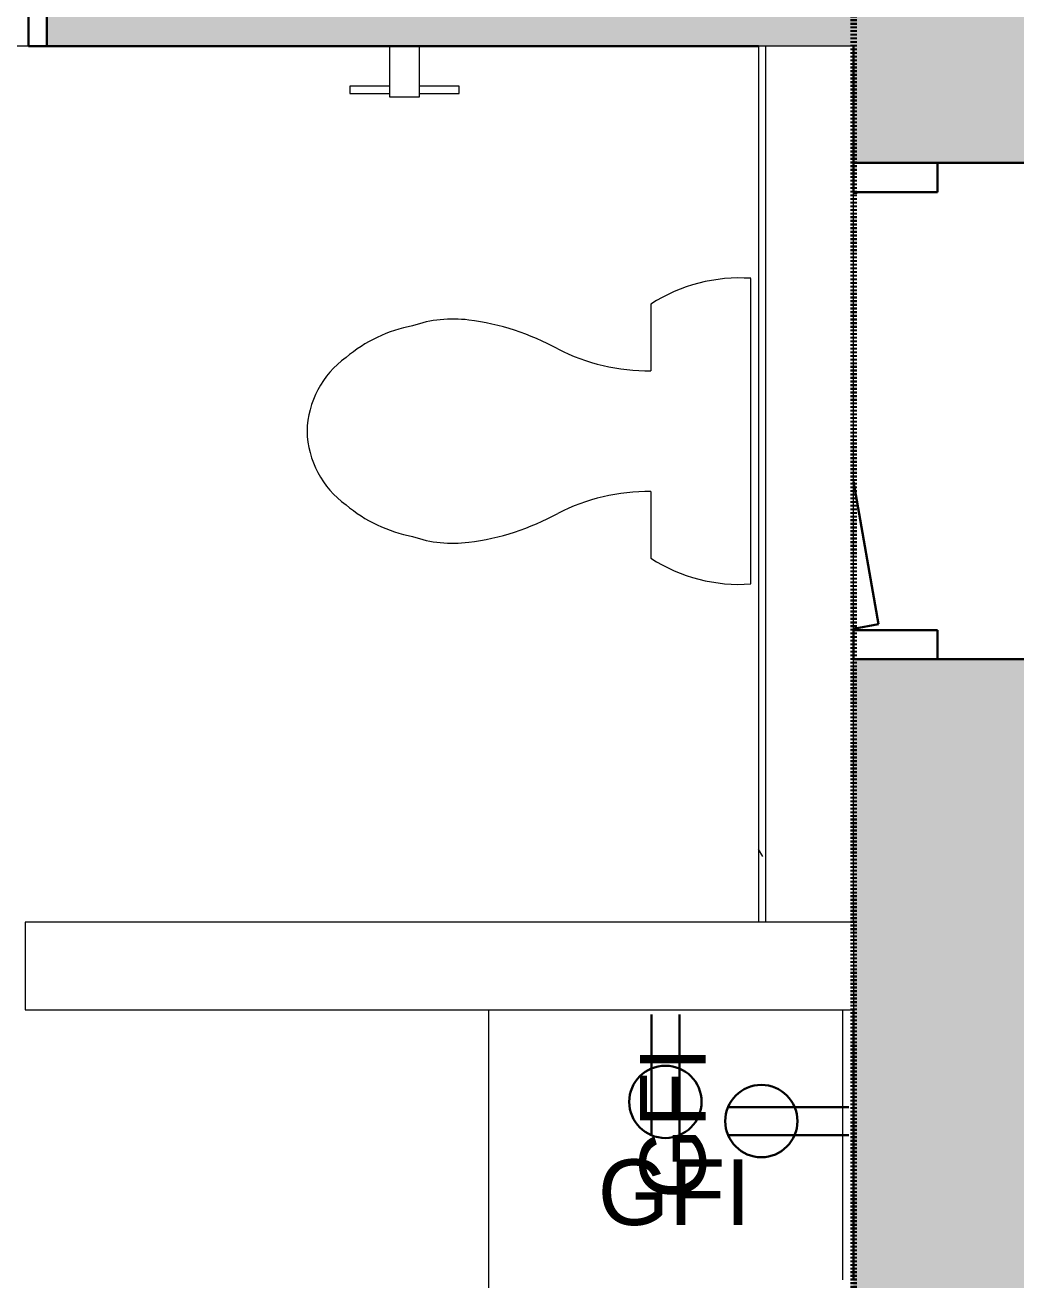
# Model space of a CAD drawing. Header units: inches. Extents: x -1176 to 1507, y -2563 to 978.
# Drawn here: x -55 to 12.8, y 459.2 to 545.1 of the extents above; entities that cross this region are included whole.
import ezdxf

# ---------------------------------------------------------------- set-up
doc = ezdxf.new("R2010")
doc.units = ezdxf.units.IN
doc.header["$MEASUREMENT"] = 0
doc.linetypes.add('Dash', pattern=[0.25, 0.125, -0.125])
for name, color, linetype, lineweight in [('A-ANNO-MATC', 214, 'Dash', 140), ('A-ANNO-NOTE', 131, 'Continuous', 40), ('A-DOOR', 31, 'Continuous', 18), ('A-DOOR-FRAM', 31, 'Continuous', 30), ('A-GLAZ', 151, 'Continuous', 18), ('A-WALL', 113, 'Continuous', 18), ('A-WALL-PATT', 111, 'Continuous', 18), ('I-WALL', 2, 'Continuous', 18), ('P-SANR-FIXT', 6, 'Continuous', 9), ('Q-CASE', 31, 'Continuous', 9)]:
    doc.layers.add(name, color=color, linetype=linetype, lineweight=lineweight)
doc.styles.add('Swis721 Lt BT', font='swissl.ttf', dxfattribs={"height": 4.5})

# ---------------------------------------------------------------- blocks, each defined once
blk = doc.blocks.new('Double Hung - side window 4_ X 6_ 3_ H 3-6128194-2nd Floor Power _ Signal')
at = {"layer": 'A-GLAZ', "color": 8, "lineweight": 30}
for p, q in [((-22.115, 10), (-21.365, 10)), ((-21.365, 5.75), (-21.365, 10)), ((21.365, 5.75), (21.365, 10)), ((22.115, 10), (21.365, 10)), ((-21.365, 7.5), (-21.365, 5.75)), ((-21.365, 7.5), (-19.615, 7.5)), ((-19.615, 7.5), (-19.615, 5.75)), ((19.615, 7.5), (19.615, 5.75)), ((21.365, 7.5), (19.615, 7.5)), ((21.365, 7.5), (21.365, 5.75)), ((-19.615, 6.625), (19.615, 6.625)), ((-21.365, 5.75), (-19.615, 5.75)), ((-21.365, 5.75), (-20.865, 5.75)), ((-20.865, -10), (-20.865, 5.75)), ((21.365, 5.75), (19.615, 5.75)), ((20.865, 5.75), (21.365, 5.75)), ((20.865, 5.75), (20.865, -10)), ((-20.865, -10), (-22.115, -10)), ((20.865, -10), (22.115, -10))]:
    blk.add_line(p, q, dxfattribs=at)
blk = doc.blocks.new('Single Flush - D2 2_6_ X 8_-8253014-2nd Floor Power _ Signal')
at = {"layer": 'A-DOOR', "color": 8, "lineweight": 30}
for p, q in [((4.828, -8.25), (14.602, -6.527)), ((14.602, -6.527), (14.906, -8.25))]:
    blk.add_line(p, q, dxfattribs=at)
at = {"layer": 'A-DOOR', "lineweight": 9}
blk.add_arc((14.906, -8.25), 29.812, 179.5, 180.00051, dxfattribs=at)
at = {"layer": 'A-DOOR-FRAM', "color": 8}
for p, q in [((-17, -2.5), (-17, -8.25)), ((-17, -2.5), (-15, -2.5)), ((-15, -2.5), (-15, -8.25)), ((15, -2.5), (15, -8.25)), ((15, -2.5), (17, -2.5)), ((17, -2.5), (17, -8.25)), ((-17, -8.25), (-15, -8.25)), ((15, -8.25), (17, -8.25))]:
    blk.add_line(p, q, dxfattribs=at)
blk = doc.blocks.new('Vanity Counter Top w Round Sink Hole - 24_ Depth-7683047-2nd Floor Power _ Signal')
at = {"layer": 'Q-CASE'}
for p, q in [((-52.262, -0.75), (-33.762, -0.75)), ((-52.262, -25), (46.249, -25))]:
    blk.add_line(p, q, dxfattribs=at)
blk = doc.blocks.new('P-Toilet-Floor-3D - Floor Mount-7330913-2nd Floor Power _ Signal')
at = {"layer": 'P-SANR-FIXT'}
for p, q in [((10.465, -1.466), (-10.465, -1.466)), ((-8.703, -8.314), (-4.134, -8.314)), ((4.134, -8.314), (8.703, -8.314))]:
    blk.add_line(p, q, dxfattribs=at)
for centre, radius, start, end in [((0.693, -2.246), 11.186, 176.00116, 212.85269), ((-0.693, -2.246), 11.186, 327.14731, 3.99884), ((-17.85, -8.459), 13.716, 332.99968, 0.60885), ((17.85, -8.459), 13.716, 179.39115, 207.00032), ((9.412, -22.942), 17.157, 151.23973, 172.78673), ((-9.412, -22.942), 17.157, 7.21327, 28.76027), ((0.879, -21.862), 8.556, 172.78673, 198.89364), ((-0.879, -21.862), 8.556, 341.10636, 7.21327), ((2.678, -22.724), 10.076, 190.91567, 219.93192), ((-2.678, -22.724), 10.076, 320.06808, 349.08433), ((0.18, -25.416), 6.449, 215.83775, 268.40306), ((-0.18, -25.416), 6.449, 271.59694, 324.16225)]:
    blk.add_arc(centre, radius, start, end, dxfattribs=at)
blk = doc.blocks.new('P-Toilet_Paper_Holder - 7 1_2_x3 1_2_x7 1_4_-2803415-2nd Floor Power _ Signal')
at = {"layer": 'P-SANR-FIXT'}
for p, q in [((915.649, 502.781), (915.149, 502.781)), ((915.149, 502.781), (915.149, 500.031)), ((915.649, 500.031), (915.649, 502.781)), ((914.899, 498.031), (914.899, 500.031)), ((914.899, 500.031), (918.399, 500.031)), ((918.399, 498.031), (914.899, 498.031)), ((915.149, 498.031), (915.149, 495.281)), ((915.649, 495.281), (915.649, 498.031)), ((915.149, 495.281), (915.649, 495.281))]:
    blk.add_line(p, q, dxfattribs=at)

msp = doc.modelspace()

# ---------------------------------------------------------------- hatches: boundary and pattern name
at = {"layer": 'A-WALL-PATT', "lineweight": 9}
h = msp.add_hatch(color=7, dxfattribs=at)
h.paths.add_polyline_path([(1.715, -1.167), (18.215, -1.167), (18.215, 501.684), (1.715, 501.684), (1.715, 52.707)], flags=0)
h.paths.add_polyline_path([(18.215, 535.684), (18.215, 814.521), (1.715, 814.521), (1.715, 535.684)], flags=0)
h = msp.add_hatch(color=7, dxfattribs=at)
h.paths.add_polyline_path([(-105.014, 543.684), (-97.765, 543.684), (-97.765, 563.684), (-152.067, 563.684), (-152.067, 543.684)], flags=0)
h.paths.add_polyline_path([(-196.298, 543.684), (-196.298, 563.684), (-264.813, 563.684), (-264.813, 543.684), (-208.509, 543.684)], flags=0)
h.paths.add_polyline_path([(-53.535, 543.684), (1.715, 543.684), (1.715, 563.684), (-53.535, 563.684)], flags=0)
h.paths.add_polyline_path([(-556.571, 543.684), (-516.709, 543.684), (-516.709, 563.684), (-590.071, 563.684), (-590.071, 543.684), (-570.035, 543.684)], flags=0)
h.paths.add_polyline_path([(-476.709, 543.684), (-421.788, 543.684), (-421.788, 563.684), (-476.709, 563.684)], flags=0)
h.paths.add_polyline_path([(-356.821, 543.684), (-309.043, 543.684), (-309.043, 563.684), (-377.558, 563.684), (-377.558, 543.684)], flags=0)
h = msp.add_hatch(dxfattribs=at)
h.set_pattern_fill('FP_2', color=256, style=0, pattern_type=2)
h.set_pattern_definition([(0, (0, 0), (15.36, 3.84), [0.634, -10.886, 0.634, -10.886, -61.44]), (0, (0, 0), (15.36, 3.84), [-23.04, 0.634, -22.406, 0.634, -10.886, -26.88]), (0, (0, 0), (15.36, 3.84), [-57.6, 0.634, -7.046, 0.634, -18.566]), (120, (5.76, 1.92), (-11.005538, 11.38215), [0.634, -10.886, 0.634, -10.886, -61.44]), (120, (5.76, 1.92), (-11.005538, 11.38215), [-23.04, 0.634, -22.406, 0.634, -10.886, -26.88]), (120, (5.76, 1.92), (-11.005538, 11.38215), [-57.6, 0.634, -7.046, 0.634, -18.566]), (240, (7.68, 9.6), (-4.354462, -15.22215), [0.634, -10.886, 0.634, -10.886, -61.44]), (240, (7.68, 9.6), (-4.354462, -15.22215), [-23.04, 0.634, -22.406, 0.634, -10.886, -26.88]), (240, (7.68, 9.6), (-4.354462, -15.22215), [-57.6, 0.634, -7.046, 0.634, -18.566])])
h.paths.add_polyline_path([(-4.785, 483.684), (-4.285, 483.684), (-4.285, 543.684), (-4.785, 543.684), (-4.785, 542.715)], flags=0)

# ---------------------------------------------------------------- linework, layer by layer
at = {"layer": 'A-ANNO-MATC'}
msp.add_line((1.715, 857.521), (1.715, -90.479), dxfattribs=at)
at = {"layer": 'A-ANNO-NOTE', "lineweight": 30}
for p, q in [((-12.122, 477.357), (-12.122, 469.094)), ((-10.206, 477.357), (-10.206, 469.094)), ((1.388, 471.02), (-6.875, 471.02)), ((1.388, 469.104), (-6.875, 469.104))]:
    msp.add_line(p, q, dxfattribs=at)
for centre in [(-11.164, 471.376), (-4.593, 470.062)]:
    msp.add_circle(centre, 2.475, dxfattribs=at)
at = {"layer": 'A-WALL', "color": 8, "lineweight": 30}
for p, q in [((-53.535, 563.684), (-53.535, 543.684)), ((-53.535, 543.684), (-4.785, 543.684)), ((1.715, 543.684), (1.715, 535.684)), ((1.715, 535.684), (18.215, 535.684)), ((18.215, 501.684), (1.715, 501.684)), ((1.715, 477.684), (1.715, 459.184))]:
    msp.add_line(p, q, dxfattribs=at)
at = {"layer": 'A-WALL', "lineweight": 9}
msp.add_line((-53.535, 543.684), (-97.765, 543.684), dxfattribs=at)
at = {"layer": 'A-WALL'}
for p, q in [((1.715, 543.684), (-4.785, 543.684)), ((-4.285, 483.684), (-4.285, 543.684)), ((1.715, 483.684), (1.715, 501.684)), ((1.715, 483.684), (-55.014, 483.684)), ((-55.014, 483.684), (-55.014, 477.684)), ((-55.014, 477.684), (1.715, 477.684))]:
    msp.add_line(p, q, dxfattribs=at)
at = {"layer": 'A-WALL', "color": 55}
msp.add_line((1.715, 483.684), (1.715, 477.684), dxfattribs=at)
at = {"layer": 'I-WALL'}
for p, q in [((-4.785, 543.684), (-4.785, 483.684)), ((1.715, 501.684), (1.715, 535.684))]:
    msp.add_line(p, q, dxfattribs=at)

# ---------------------------------------------------------------- block references
at = {"layer": 'A-DOOR', "rotation": 269.9999999999999}
msp.add_blockref('Single Flush - D2 2_6_ X 8_-8253014-2nd Floor Power _ Signal', (9.965, 518.684), dxfattribs=at)
at = {"layer": 'A-GLAZ'}
msp.add_blockref('Double Hung - side window 4_ X 6_ 3_ H 3-6128194-2nd Floor Power _ Signal', (-75.65, 553.684), dxfattribs=at)
at = {"layer": 'P-SANR-FIXT'}
for name, p, rotation in [('P-Toilet_Paper_Holder - 7 1_2_x3 1_2_x7 1_4_-2803415-2nd Floor Power _ Signal', (469.996, -374.716), 89.9999999999999), ('P-Toilet-Floor-3D - Floor Mount-7330913-2nd Floor Power _ Signal', (-3.845, 517.309), 270.0000000000007)]:
    msp.add_blockref(name, p, dxfattribs=dict(at, rotation=rotation))
at = {"layer": 'Q-CASE', "rotation": 269.9999999999997}
msp.add_blockref('Vanity Counter Top w Round Sink Hole - 24_ Depth-7683047-2nd Floor Power _ Signal', (1.715, 425.421), dxfattribs=at)

# ---------------------------------------------------------------- texts
at = {"layer": 'A-ANNO-NOTE', "lineweight": 9, "insert": (-12.914, 464.696), "char_height": 4.5, "width": 11.9685, "attachment_point": 1, "rotation": 90, "style": 'Swis721 Lt BT'}
msp.add_mtext('GFI', dxfattribs=at)
at = {"layer": 'A-ANNO-NOTE', "lineweight": 9, "insert": (-15.794, 467.439), "char_height": 4.5, "width": 11.9685, "attachment_point": 1, "style": 'Swis721 Lt BT'}
msp.add_mtext('GFI', dxfattribs=at)

doc.saveas('drawing.dxf')
